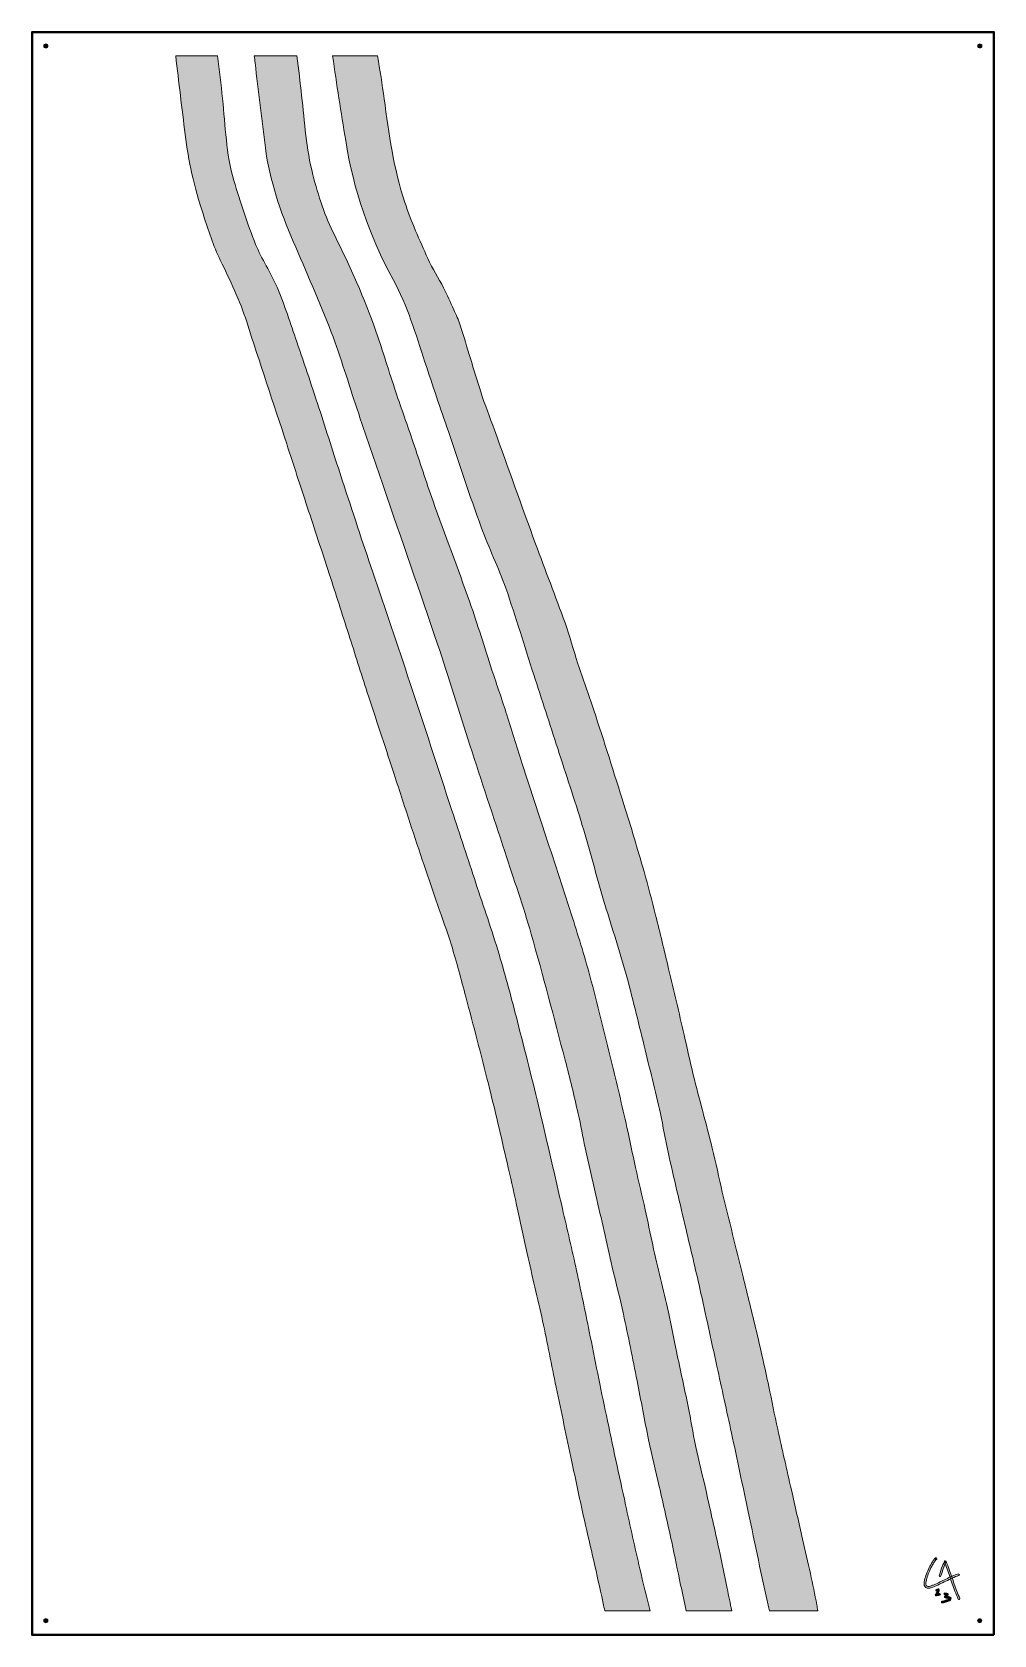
# Model space of a CAD drawing. Header units: millimetres. Extents: x 0 to 1200, y -2000 to 0.
import ezdxf

# ---------------------------------------------------------------- set-up
doc = ezdxf.new("R2010")
doc.units = ezdxf.units.MM
doc.header["$MEASUREMENT"] = 0
for name, color, linetype, lineweight in [('2023-002', 7, 'Continuous', 0), ('Bounding Box', 7, 'Continuous', 0), ('Screws', 7, 'Continuous', 0)]:
    doc.layers.add(name, color=color, linetype=linetype, lineweight=lineweight)

msp = doc.modelspace()

# ---------------------------------------------------------------- hatches: boundary and pattern name
at = {"layer": '2023-002', "true_color": 0x000000, "transparency": 33554687}
h = msp.add_hatch(color=18, dxfattribs=at)
h.dxf.hatch_style = 2
edge = h.paths.add_edge_path()
edge.add_spline(control_points=[(758.4, -1917.5), (752.3, -1891), (746.4, -1864.4), (740.6, -1837.8), (732.5, -1800.6), (724.4, -1763.4), (716.6, -1726.2), (709.2, -1691.4), (702.4, -1656.4), (695.3, -1621.5), (690.1, -1596.3), (685, -1571.1), (679.5, -1545.9), (673.8, -1520), (667.8, -1494.1), (661.8, -1468.2), (652.5, -1427.7), (643.3, -1387.1), (633.6, -1346.7), (624.7, -1309.3), (615.3, -1272), (605.7, -1234.7), (598.4, -1206.7), (591.1, -1178.6), (582.8, -1150.9), (573.8, -1121.1), (563.5, -1091.7), (553.8, -1062.1), (543.9, -1031.9), (533.8, -1001.7), (523.9, -971.4), (506.4, -918.3), (489.2, -865), (471.6, -811.9), (456.3, -765.9), (440.6, -720), (425.1, -674), (412.5, -636.2), (399.9, -598.5), (387.5, -560.6), (378.1, -532), (369.2, -503.2), (359.8, -474.5), (350.2, -445.1), (340.4, -415.8), (330.3, -386.5), (322.5, -363.7), (315.2, -340.7), (305.8, -318.5), (298.2, -300.2), (286.4, -283.5), (279.1, -265.1), (268.7, -239.1), (259.9, -212.3), (251.9, -185.4), (242.1, -152.2), (241.4, -117.4), (237.8, -83.1), (235.9, -65.4), (233.7, -47.7), (231.6, -30), (231.6, -30), (179.4, -30), (179.4, -30), (183.2, -62.7), (187, -95.3), (191.2, -127.9), (193.4, -144.4), (195.9, -160.9), (199.5, -177), (203.5, -194.3), (208.3, -211.5), (213.9, -228.4), (220.1, -247.5), (226.2, -266.9), (235, -284.9), (247.4, -310), (259.4, -334.9), (267.9, -361.7), (284.1, -412.6), (301.2, -463.2), (317.8, -513.9), (326.4, -540.2), (334.9, -566.5), (343.5, -592.7), (352.6, -620.5), (361.8, -648.3), (370.9, -676.2), (379.1, -701.4), (387.1, -726.6), (395.2, -751.8), (402.9, -775.9), (410.5, -800.1), (418.4, -824.1), (429, -856.9), (439.9, -889.6), (450.6, -922.3), (457.6, -943.7), (464.5, -965.1), (471.5, -986.5), (477.3, -1004.2), (483.3, -1022), (489.2, -1039.7), (494.7, -1056.1), (500.3, -1072.5), (505.9, -1088.9), (511.7, -1105.7), (518.1, -1122.4), (523.3, -1139.4), (529.8, -1160.7), (535.5, -1182.2), (541.2, -1203.8), (550.8, -1239.9), (560.3, -1276.1), (569.4, -1312.4), (577.6, -1345.1), (585.1, -1377.9), (592.8, -1410.8), (596.9, -1428.2), (600.7, -1445.8), (604.6, -1463.3), (609.1, -1483.6), (613.2, -1504), (617.8, -1524.3), (624.1, -1552.4), (631, -1580.3), (637.1, -1608.4), (643, -1635.8), (648.3, -1663.3), (654, -1690.8), (660.5, -1721.9), (667, -1752.9), (673.6, -1784), (678.3, -1806.3), (682.9, -1828.5), (687.8, -1850.7), (695.4, -1884.5), (703.4, -1918.1), (710.8, -1952), (712.1, -1957.9), (713.3, -1963.9), (714.6, -1969.9), (714.6, -1969.9), (771.1, -1969.9), (771.1, -1969.9), (766.9, -1952.4), (762.4, -1935), (758.4, -1917.5)], knot_values=[0, 0, 0, 0, 1, 1, 1, 2, 2, 2, 3, 3, 3, 4, 4, 4, 5, 5, 5, 6, 6, 6, 7, 7, 7, 8, 8, 8, 9, 9, 9, 10, 10, 10, 11, 11, 11, 12, 12, 12, 13, 13, 13, 14, 14, 14, 15, 15, 15, 16, 16, 16, 17, 17, 17, 18, 18, 18, 19, 19, 19, 20, 20, 20, 21, 21, 21, 22, 22, 22, 23, 23, 23, 24, 24, 24, 25, 25, 25, 26, 26, 26, 27, 27, 27, 28, 28, 28, 29, 29, 29, 30, 30, 30, 31, 31, 31, 32, 32, 32, 33, 33, 33, 34, 34, 34, 35, 35, 35, 36, 36, 36, 37, 37, 37, 38, 38, 38, 39, 39, 39, 40, 40, 40, 41, 41, 41, 42, 42, 42, 43, 43, 43, 44, 44, 44, 45, 45, 45, 46, 46, 46, 47, 47, 47, 48, 48, 48, 49, 49, 49, 49], degree=3, periodic=0)
h = msp.add_hatch(color=18, dxfattribs=at)
h.dxf.hatch_style = 2
edge = h.paths.add_edge_path()
edge.add_spline(control_points=[(867.3, -1942.1), (863.9, -1925.9), (860.7, -1909.7), (857.2, -1893.5), (852, -1869.8), (846.8, -1846.1), (841.4, -1822.4), (837, -1802.8), (832.1, -1783.4), (828, -1763.7), (824.5, -1747.6), (822, -1731.4), (818.7, -1715.3), (814, -1692.4), (808.9, -1669.6), (804.2, -1646.7), (800.8, -1630.3), (797.9, -1613.7), (794.2, -1597.3), (787.8, -1569.3), (780.8, -1541.4), (774.4, -1513.5), (771, -1498.9), (768.4, -1484.2), (765.1, -1469.6), (761.2, -1452.1), (756.9, -1434.6), (753, -1417.1), (749.3, -1400.4), (746.1, -1383.6), (742.3, -1367), (736.1, -1339.6), (729.8, -1312.3), (723.1, -1285), (714.3, -1249.2), (705.6, -1213.4), (696, -1177.8), (689, -1151.8), (681, -1126.1), (672.8, -1100.4), (661.9, -1065.9), (650.4, -1031.5), (639.1, -997.1), (630.3, -970), (621.3, -942.9), (612.5, -915.8), (605.7, -894.6), (599.3, -873.4), (592.5, -852.2), (586.5, -833.5), (580.1, -814.9), (573.9, -796.2), (564.7, -768), (556.1, -739.6), (546.2, -711.5), (531.4, -669.4), (515.5, -627.6), (500.4, -585.5), (491.8, -561.3), (484, -536.7), (475.7, -512.4), (468.6, -491.3), (461.1, -470.4), (454, -449.4), (445.6, -424.1), (437.9, -398.6), (429.1, -373.4), (414.8, -332.4), (397.2, -292.8), (377.7, -254.1), (365.6, -229.9), (357.2, -204.4), (350.5, -178.2), (342.2, -145.8), (340.1, -112.6), (336.5, -79.5), (334.8, -63), (332.6, -46.5), (330.4, -30), (330.4, -30), (277.4, -30), (277.4, -30), (277.7, -32.8), (278.1, -35.6), (278.4, -38.4), (282.5, -73.8), (286.7, -109.3), (291.3, -144.6), (296.6, -185.5), (310, -224), (326.1, -261.7), (342.1, -299.3), (358.8, -336.6), (373.4, -374.7), (385.5, -406.2), (394.9, -438.6), (405.6, -470.6), (416.4, -502.8), (427.3, -535), (438.4, -567.2), (460.9, -632.8), (483.9, -698.2), (506.1, -764), (520.1, -805.7), (532.9, -847.9), (546.5, -889.8), (560.8, -934.2), (575.4, -978.5), (589.9, -1022.8), (601, -1057), (613, -1091.1), (622.9, -1125.7), (637.8, -1177.9), (651.4, -1230.5), (665.2, -1282.9), (671.1, -1305.1), (676.4, -1327.5), (681.5, -1349.8), (684.8, -1364), (687.1, -1378.3), (690.2, -1392.5), (694.5, -1412.2), (699.2, -1431.7), (703.6, -1451.4), (710.4, -1481.3), (717.1, -1511.2), (723.9, -1541.1), (728.5, -1560.7), (733.7, -1580.2), (737.9, -1599.8), (743.9, -1627.5), (749.4, -1655.3), (754.9, -1683), (759.8, -1707.6), (764.2, -1732.3), (769.3, -1756.8), (773.3, -1776.3), (778.2, -1795.5), (782.6, -1814.9), (787.8, -1837.9), (793, -1860.9), (798.1, -1884), (802, -1901.9), (805.5, -1920), (809.3, -1938), (811.6, -1948.6), (813.9, -1959.3), (816.3, -1969.9), (816.3, -1969.9), (873.1, -1969.9), (873.1, -1969.9), (871.1, -1960.6), (869.2, -1951.4), (867.3, -1942.1)], knot_values=[0, 0, 0, 0, 1, 1, 1, 2, 2, 2, 3, 3, 3, 4, 4, 4, 5, 5, 5, 6, 6, 6, 7, 7, 7, 8, 8, 8, 9, 9, 9, 10, 10, 10, 11, 11, 11, 12, 12, 12, 13, 13, 13, 14, 14, 14, 15, 15, 15, 16, 16, 16, 17, 17, 17, 18, 18, 18, 19, 19, 19, 20, 20, 20, 21, 21, 21, 22, 22, 22, 23, 23, 23, 24, 24, 24, 25, 25, 25, 26, 26, 26, 27, 27, 27, 28, 28, 28, 29, 29, 29, 30, 30, 30, 31, 31, 31, 32, 32, 32, 33, 33, 33, 34, 34, 34, 35, 35, 35, 36, 36, 36, 37, 37, 37, 38, 38, 38, 39, 39, 39, 40, 40, 40, 41, 41, 41, 42, 42, 42, 43, 43, 43, 44, 44, 44, 45, 45, 45, 46, 46, 46, 47, 47, 47, 48, 48, 48, 49, 49, 49, 50, 50, 50, 51, 51, 51, 51], degree=3, periodic=0)
h = msp.add_hatch(color=18, dxfattribs=at)
h.dxf.hatch_style = 2
edge = h.paths.add_edge_path()
edge.add_spline(control_points=[(979.1, -1962.4), (976.7, -1949.5), (974, -1936.6), (971.2, -1923.7), (968.1, -1909.3), (964.8, -1895), (961.5, -1880.6), (956.8, -1860.1), (952.1, -1839.6), (947.4, -1819.1), (941.7, -1793.9), (936, -1768.7), (930.4, -1743.5), (926.5, -1725.7), (923.1, -1707.8), (919.3, -1690), (914.3, -1667), (909.2, -1644.1), (903.8, -1621.2), (898.5, -1598.4), (892.7, -1575.8), (887.2, -1553.2), (878.5, -1518.1), (869.8, -1483), (861.3, -1447.9), (856.9, -1429.5), (853.3, -1411), (848.7, -1392.8), (841.1, -1362.2), (832.7, -1331.9), (825, -1301.4), (820.9, -1284.8), (817.5, -1268.1), (813.7, -1251.5), (807.3, -1224), (800.9, -1196.4), (794.3, -1168.9), (789, -1146.6), (783.6, -1124.4), (778, -1102.2), (773.4, -1083.9), (768.8, -1065.6), (763.6, -1047.5), (755.5, -1019.6), (747.3, -991.8), (738.6, -964.1), (726.3, -924.7), (713.7, -885.4), (701, -846.1), (694.7, -826.7), (687.6, -807.6), (681.2, -788.3), (675.6, -771.4), (671.1, -754.1), (665.1, -737.4), (653.2, -704.3), (640.4, -671.6), (628.3, -638.7), (611, -591.4), (594.1, -543.9), (577, -496.6), (571.3, -480.7), (565.1, -465), (559.9, -449), (551.1, -421.4), (543, -393.6), (534.3, -365.9), (532.2, -359.3), (529.1, -353), (526.2, -346.6), (522.1, -337.4), (518.2, -328.2), (513.6, -319.3), (507.3, -307), (499.5, -295.4), (493.9, -282.8), (483.7, -259.7), (473.1, -236.6), (465.2, -212.7), (451.4, -170.7), (445.1, -127.1), (439.4, -83.3), (437, -65.5), (434.1, -47.7), (431.2, -30), (431.2, -30), (375.1, -30), (375.1, -30), (380.1, -65.2), (385.7, -100.3), (391.4, -135.4), (401.2, -196.6), (420.7, -254.7), (450.7, -309.1), (468.6, -341.6), (478.7, -377.1), (490.3, -412.1), (499.8, -441), (509.6, -469.9), (519.5, -498.7), (533, -538.5), (546.1, -578.4), (560.5, -617.8), (569.8, -643.6), (582.1, -668.4), (591.2, -694.2), (603.7, -729.8), (614.4, -766.1), (626, -802), (635.9, -832.8), (646, -863.5), (656, -894.3), (666.3, -926.2), (676.9, -958), (686.6, -990.1), (696, -1021), (704.1, -1052.3), (713.2, -1083.3), (722.1, -1113.4), (732.1, -1143.1), (740.5, -1173.3), (749, -1203.7), (756.2, -1234.4), (763.8, -1265), (770.7, -1293.2), (777.5, -1321.3), (784, -1349.6), (787.6, -1365.6), (790.1, -1381.8), (793.7, -1397.8), (800.9, -1430), (808.5, -1462.1), (816, -1494.2), (821.8, -1518.8), (827.8, -1543.3), (833.3, -1568), (840.5, -1600.2), (847.4, -1632.5), (854.5, -1664.7), (860.5, -1692.6), (866.8, -1720.5), (872.8, -1748.4), (879.8, -1781.1), (886.7, -1813.8), (893.6, -1846.5), (902.1, -1886.6), (910.3, -1926.8), (919.3, -1966.8), (919.6, -1967.9), (919.8, -1968.9), (920, -1969.9), (920, -1969.9), (980.4, -1969.9), (980.4, -1969.9), (980, -1967.4), (979.6, -1964.9), (979.1, -1962.4)], knot_values=[0, 0, 0, 0, 1, 1, 1, 2, 2, 2, 3, 3, 3, 4, 4, 4, 5, 5, 5, 6, 6, 6, 7, 7, 7, 8, 8, 8, 9, 9, 9, 10, 10, 10, 11, 11, 11, 12, 12, 12, 13, 13, 13, 14, 14, 14, 15, 15, 15, 16, 16, 16, 17, 17, 17, 18, 18, 18, 19, 19, 19, 20, 20, 20, 21, 21, 21, 22, 22, 22, 23, 23, 23, 24, 24, 24, 25, 25, 25, 26, 26, 26, 27, 27, 27, 28, 28, 28, 29, 29, 29, 30, 30, 30, 31, 31, 31, 32, 32, 32, 33, 33, 33, 34, 34, 34, 35, 35, 35, 36, 36, 36, 37, 37, 37, 38, 38, 38, 39, 39, 39, 40, 40, 40, 41, 41, 41, 42, 42, 42, 43, 43, 43, 44, 44, 44, 45, 45, 45, 46, 46, 46, 47, 47, 47, 48, 48, 48, 49, 49, 49, 50, 50, 50, 51, 51, 51, 52, 52, 52, 52], degree=3, periodic=0)
h = msp.add_hatch(color=18, dxfattribs=at)
h.dxf.hatch_style = 2
edge = h.paths.add_edge_path()
edge.add_spline(control_points=[(1128.5, -1906.1), (1128.5, -1906.1), (1128.5, -1906.1), (1128.5, -1906.1), (1128.8, -1905.9), (1129.1, -1905.5), (1129.1, -1905.1), (1129, -1904.2), (1128, -1903.6), (1127.2, -1904.1), (1126.6, -1904.4), (1126.1, -1905), (1125.7, -1905.5), (1124.8, -1906.6), (1124.1, -1907.7), (1123.4, -1908.9), (1122, -1911.3), (1120.6, -1913.7), (1119.4, -1916.2), (1116.9, -1921.2), (1114.8, -1926.5), (1113.6, -1932), (1113, -1934.7), (1112.4, -1937.8), (1114.3, -1940.2), (1115.1, -1941.3), (1116.4, -1942), (1117.8, -1942), (1119.2, -1942.1), (1120.6, -1941.6), (1121.9, -1941.2), (1127.5, -1939.4), (1132.7, -1936.6), (1138, -1934), (1140.7, -1932.7), (1143.4, -1931.4), (1146.2, -1930.1), (1148.8, -1928.9), (1151.4, -1927.6), (1154.2, -1926.7), (1154.8, -1926.5), (1155.5, -1926.3), (1156.2, -1926.2), (1156.8, -1926.1), (1157.1, -1925.4), (1157, -1924.8), (1156.8, -1924.2), (1156.2, -1923.9), (1155.6, -1924.1), (1152.9, -1924.6), (1150.4, -1925.7), (1147.9, -1926.9), (1145.3, -1928), (1142.8, -1929.2), (1140.2, -1930.5), (1135.3, -1932.8), (1130.5, -1935.4), (1125.5, -1937.5), (1124.2, -1938), (1123, -1938.5), (1121.7, -1939), (1120.5, -1939.4), (1119.2, -1939.9), (1118, -1939.8), (1117, -1939.8), (1116.3, -1939.3), (1115.8, -1938.5), (1115.2, -1937.6), (1115.1, -1936.4), (1115.2, -1935.2), (1115.4, -1933.9), (1115.7, -1932.7), (1116, -1931.5), (1116.3, -1930.2), (1116.6, -1928.9), (1117, -1927.7), (1117.8, -1925.3), (1118.7, -1922.9), (1119.7, -1920.6), (1120.9, -1917.9), (1122.3, -1915.3), (1123.7, -1912.8), (1124.4, -1911.5), (1125.2, -1910.2), (1125.9, -1909), (1126.3, -1908.4), (1126.7, -1907.8), (1127.1, -1907.2), (1127.3, -1907), (1127.5, -1906.8), (1127.7, -1906.6), (1127.8, -1906.4), (1127.9, -1906.3), (1128, -1906.2), (1128.1, -1906.2), (1128.1, -1906.1), (1128.2, -1906), (1128.3, -1905.9), (1128.3, -1905.9), (1128.3, -1906), (1128.1, -1906), (1127.9, -1906.1), (1127.7, -1906.1), (1127.6, -1906.1), (1127.5, -1906.1), (1127.6, -1906.1), (1127.5, -1906), (1127.3, -1905.9), (1127.1, -1905.8), (1127.2, -1905.8), (1127.2, -1905.8), (1127.2, -1905.9), (1127.1, -1905.6), (1127, -1905.3), (1126.9, -1905.1), (1126.9, -1905.1), (1126.9, -1905.1), (1126.9, -1905.1), (1127, -1904.8), (1127.2, -1904.5), (1127.4, -1904.2), (1127.4, -1904.2), (1127.4, -1904.2), (1127.4, -1904.2), (1126.2, -1904.9), (1127.3, -1906.8), (1128.5, -1906.1), (1128.5, -1906.1), (1128.5, -1906.1), (1128.5, -1906.1)], knot_values=[0, 0, 0, 0, 1, 1, 1, 2, 2, 2, 3, 3, 3, 4, 4, 4, 5, 5, 5, 6, 6, 6, 7, 7, 7, 8, 8, 8, 9, 9, 9, 10, 10, 10, 11, 11, 11, 12, 12, 12, 13, 13, 13, 14, 14, 14, 15, 15, 15, 16, 16, 16, 17, 17, 17, 18, 18, 18, 19, 19, 19, 20, 20, 20, 21, 21, 21, 22, 22, 22, 23, 23, 23, 24, 24, 24, 25, 25, 25, 26, 26, 26, 27, 27, 27, 28, 28, 28, 29, 29, 29, 30, 30, 30, 31, 31, 31, 32, 32, 32, 33, 33, 33, 34, 34, 34, 35, 35, 35, 36, 36, 36, 37, 37, 37, 38, 38, 38, 39, 39, 39, 40, 40, 40, 41, 41, 41, 42, 42, 42, 43, 43, 43, 43], degree=3, periodic=0)
h = msp.add_hatch(color=18, dxfattribs=at)
h.dxf.hatch_style = 2
edge = h.paths.add_edge_path()
edge.add_spline(control_points=[(1134.1, -1926.6), (1135.7, -1920.7), (1137.7, -1914.9), (1140.3, -1909.4), (1139.7, -1909.3), (1139, -1909.2), (1138.3, -1909.1), (1140.8, -1915.1), (1142.9, -1921.1), (1145, -1927.2), (1147.1, -1933.3), (1149.2, -1939.4), (1151.5, -1945.4), (1152.8, -1948.8), (1154.2, -1952.2), (1155.6, -1955.5), (1155.9, -1956.1), (1156.7, -1956.2), (1157.1, -1955.9), (1157.7, -1955.6), (1157.8, -1954.9), (1157.5, -1954.4), (1155, -1948.6), (1152.8, -1942.7), (1150.7, -1936.7), (1148.5, -1930.7), (1146.5, -1924.6), (1144.3, -1918.6), (1143.1, -1915.2), (1141.8, -1911.8), (1140.5, -1908.5), (1140.3, -1908.1), (1140, -1907.8), (1139.5, -1907.7), (1139.1, -1907.7), (1138.6, -1907.9), (1138.4, -1908.3), (1135.8, -1914), (1133.6, -1919.9), (1132, -1926.1), (1131.6, -1927.4), (1133.7, -1928), (1134.1, -1926.6), (1134.1, -1926.6), (1134.1, -1926.6), (1134.1, -1926.6)], knot_values=[0, 0, 0, 0, 1, 1, 1, 2, 2, 2, 3, 3, 3, 4, 4, 4, 5, 5, 5, 6, 6, 6, 7, 7, 7, 8, 8, 8, 9, 9, 9, 10, 10, 10, 11, 11, 11, 12, 12, 12, 13, 13, 13, 14, 14, 14, 15, 15, 15, 15], degree=3, periodic=0)
h = msp.add_hatch(color=18, dxfattribs=at)
h.dxf.hatch_style = 2
edge = h.paths.add_edge_path()
edge.add_spline(control_points=[(1129.3, -1945.6), (1129.6, -1945.4), (1129.9, -1945.2), (1130.2, -1945), (1130.4, -1944.9), (1130.5, -1944.8), (1130.7, -1944.8), (1130.8, -1944.7), (1130.8, -1944.7), (1131.1, -1944.6), (1130.6, -1944.4), (1130.2, -1944.1), (1129.7, -1943.9), (1129.7, -1944), (1129.7, -1944), (1129.7, -1943.9), (1129.7, -1944), (1129.7, -1944.1), (1129.7, -1944.1), (1129.7, -1944.3), (1129.7, -1944.3), (1129.7, -1944.2), (1129.7, -1944.3), (1129.7, -1944.3), (1129.7, -1944.4), (1129.6, -1944.7), (1129.5, -1944.9), (1129.4, -1945.2), (1129.3, -1945.5), (1129.2, -1945.8), (1129.1, -1946.1), (1129.1, -1946.2), (1129, -1946.3), (1129, -1946.4), (1129, -1946.3), (1128.9, -1946.6), (1128.9, -1946.7), (1128.4, -1947.7), (1127.8, -1948.8), (1127.1, -1949.7), (1126.8, -1950), (1126.9, -1950.6), (1127.2, -1950.9), (1127.4, -1951.3), (1127.9, -1951.4), (1128.3, -1951.3), (1129.7, -1951), (1131, -1950.8), (1132.3, -1950.6), (1132.8, -1950.6), (1133.4, -1950.2), (1133.4, -1949.5), (1133.3, -1949), (1132.9, -1948.4), (1132.3, -1948.4), (1130.7, -1948.6), (1129.2, -1948.8), (1127.7, -1949.2), (1128.2, -1949.7), (1128.6, -1950.3), (1129, -1950.8), (1129.8, -1949.8), (1130.4, -1948.7), (1130.9, -1947.5), (1131.5, -1946.2), (1132.2, -1944.7), (1131.8, -1943.3), (1131.7, -1942.7), (1131, -1942.3), (1130.5, -1942.5), (1129.7, -1942.8), (1128.9, -1943.2), (1128.2, -1943.7), (1127.7, -1944), (1127.5, -1944.6), (1127.8, -1945.2), (1128.1, -1945.6), (1128.8, -1945.9), (1129.3, -1945.6), (1129.3, -1945.6), (1129.3, -1945.6), (1129.3, -1945.6)], knot_values=[0, 0, 0, 0, 1, 1, 1, 2, 2, 2, 3, 3, 3, 4, 4, 4, 5, 5, 5, 6, 6, 6, 7, 7, 7, 8, 8, 8, 9, 9, 9, 10, 10, 10, 11, 11, 11, 12, 12, 12, 13, 13, 13, 14, 14, 14, 15, 15, 15, 16, 16, 16, 17, 17, 17, 18, 18, 18, 19, 19, 19, 20, 20, 20, 21, 21, 21, 22, 22, 22, 23, 23, 23, 24, 24, 24, 25, 25, 25, 26, 26, 26, 27, 27, 27, 27], degree=3, periodic=0)
h = msp.add_hatch(color=18, dxfattribs=at)
h.dxf.hatch_style = 2
edge = h.paths.add_edge_path()
edge.add_spline(control_points=[(1138.8, -1950.1), (1139.4, -1950.1), (1140, -1950.2), (1140.6, -1950.3), (1140.8, -1950.3), (1141, -1950.4), (1141.3, -1950.4), (1141.3, -1950.4), (1141.4, -1950.4), (1141.4, -1950.4), (1141, -1950.1), (1140.8, -1949.9), (1141, -1949.7), (1141.1, -1949.6), (1140.9, -1949.8), (1140.9, -1949.9), (1140.7, -1950.1), (1140.2, -1950.6), (1139.9, -1950.9), (1139.5, -1951.3), (1139.1, -1951.7), (1138.6, -1952.2), (1137.9, -1952.9), (1138.5, -1954), (1139.4, -1954), (1140.8, -1954.1), (1142.2, -1954.4), (1143.5, -1954.8), (1143.7, -1954.8), (1143.9, -1954.9), (1144.1, -1955), (1144.2, -1955), (1144.4, -1955.1), (1144.3, -1955), (1144.3, -1955), (1144.6, -1955.1), (1144.5, -1955.1), (1144.7, -1955.2), (1144.5, -1955.2), (1144.5, -1955), (1144.5, -1954.7), (1144.5, -1955), (1144.3, -1955.1), (1144.4, -1955), (1144.1, -1955.3), (1144.2, -1955.3), (1144, -1955.4), (1143.8, -1955.5), (1143.6, -1955.6), (1143.1, -1955.9), (1142.5, -1956), (1142, -1956.2), (1141.3, -1956.4), (1140.5, -1956.6), (1139.8, -1956.9), (1138.3, -1957.3), (1136.9, -1957.8), (1135.4, -1958.2), (1134, -1958.6), (1134.6, -1960.8), (1136, -1960.3), (1137.8, -1959.8), (1139.5, -1959.2), (1141.3, -1958.7), (1142.8, -1958.2), (1144.6, -1957.9), (1145.8, -1956.8), (1146.4, -1956.2), (1146.9, -1955.3), (1146.6, -1954.4), (1146.3, -1953.5), (1145.5, -1953.1), (1144.7, -1952.8), (1143, -1952.2), (1141.2, -1951.9), (1139.4, -1951.8), (1139.7, -1952.5), (1139.9, -1953.1), (1140.2, -1953.7), (1140.8, -1953.1), (1141.4, -1952.5), (1142, -1951.9), (1142.6, -1951.3), (1143.2, -1950.7), (1143.2, -1949.9), (1143.2, -1949.4), (1143, -1949), (1142.7, -1948.7), (1142.4, -1948.3), (1141.9, -1948.3), (1141.4, -1948.2), (1140.6, -1948.1), (1139.7, -1948), (1138.8, -1947.8), (1138.2, -1947.8), (1137.7, -1948.4), (1137.7, -1948.9), (1137.7, -1949.6), (1138.2, -1950), (1138.8, -1950.1), (1138.8, -1950.1), (1138.8, -1950.1), (1138.8, -1950.1)], knot_values=[0, 0, 0, 0, 1, 1, 1, 2, 2, 2, 3, 3, 3, 4, 4, 4, 5, 5, 5, 6, 6, 6, 7, 7, 7, 8, 8, 8, 9, 9, 9, 10, 10, 10, 11, 11, 11, 12, 12, 12, 13, 13, 13, 14, 14, 14, 15, 15, 15, 16, 16, 16, 17, 17, 17, 18, 18, 18, 19, 19, 19, 20, 20, 20, 21, 21, 21, 22, 22, 22, 23, 23, 23, 24, 24, 24, 25, 25, 25, 26, 26, 26, 27, 27, 27, 28, 28, 28, 29, 29, 29, 30, 30, 30, 31, 31, 31, 32, 32, 32, 33, 33, 33, 34, 34, 34, 34], degree=3, periodic=0)
at = {"layer": 'Screws', "true_color": 0x000000, "transparency": 33554687}
h = msp.add_hatch(color=18, dxfattribs=at)
h.dxf.hatch_style = 2
edge = h.paths.add_edge_path()
edge.add_ellipse((17.4, -17.5), major_axis=(2.56, 0), ratio=0.965517, start_angle=0, end_angle=360)
h = msp.add_hatch(color=18, dxfattribs=at)
h.dxf.hatch_style = 2
edge = h.paths.add_edge_path()
edge.add_ellipse((1182.6, -17.5), major_axis=(2.56, 0), ratio=0.965517, start_angle=0, end_angle=360)
h = msp.add_hatch(color=18, dxfattribs=at)
h.dxf.hatch_style = 2
edge = h.paths.add_edge_path()
edge.add_ellipse((17.3, -1982.4), major_axis=(2.56, 0), ratio=0.965517, start_angle=0, end_angle=360)
h = msp.add_hatch(color=18, dxfattribs=at)
h.dxf.hatch_style = 2
edge = h.paths.add_edge_path()
edge.add_ellipse((1182.4, -1982.4), major_axis=(2.56, 0), ratio=0.965517, start_angle=0, end_angle=360)

# ---------------------------------------------------------------- linework, layer by layer
at = {"layer": '2023-002'}
for points, knots in [([(758.4, -1917.5), (752.3, -1891), (746.4, -1864.4), (740.6, -1837.8), (732.5, -1800.6), (724.4, -1763.4), (716.6, -1726.2), (709.2, -1691.4), (702.4, -1656.4), (695.3, -1621.5), (690.1, -1596.3), (685, -1571.1), (679.5, -1545.9), (673.8, -1520), (667.8, -1494.1), (661.8, -1468.2), (652.5, -1427.7), (643.3, -1387.1), (633.6, -1346.7), (624.7, -1309.3), (615.3, -1272), (605.7, -1234.7), (598.4, -1206.7), (591.1, -1178.6), (582.8, -1150.9), (573.8, -1121.1), (563.5, -1091.7), (553.8, -1062.1), (543.9, -1031.9), (533.8, -1001.7), (523.9, -971.4), (506.4, -918.3), (489.2, -865), (471.6, -811.9), (456.3, -765.9), (440.6, -720), (425.1, -674), (412.5, -636.2), (399.9, -598.5), (387.5, -560.6), (378.1, -532), (369.2, -503.2), (359.8, -474.5), (350.2, -445.1), (340.4, -415.8), (330.3, -386.5), (322.5, -363.7), (315.2, -340.7), (305.8, -318.5), (298.2, -300.2), (286.4, -283.5), (279.1, -265.1), (268.7, -239.1), (259.9, -212.3), (251.9, -185.4), (242.1, -152.2), (241.4, -117.4), (237.8, -83.1), (235.9, -65.4), (233.7, -47.7), (231.6, -30), (231.6, -30), (179.4, -30), (179.4, -30), (183.2, -62.7), (187, -95.3), (191.2, -127.9), (193.4, -144.4), (195.9, -160.9), (199.5, -177), (203.5, -194.3), (208.3, -211.5), (213.9, -228.4), (220.1, -247.5), (226.2, -266.9), (235, -284.9), (247.4, -310), (259.4, -334.9), (267.9, -361.7), (284.1, -412.6), (301.2, -463.2), (317.8, -513.9), (326.4, -540.2), (334.9, -566.5), (343.5, -592.7), (352.6, -620.5), (361.8, -648.3), (370.9, -676.2), (379.1, -701.4), (387.1, -726.6), (395.2, -751.8), (402.9, -775.9), (410.5, -800.1), (418.4, -824.1), (429, -856.9), (439.9, -889.6), (450.6, -922.3), (457.6, -943.7), (464.5, -965.1), (471.5, -986.5), (477.3, -1004.2), (483.3, -1022), (489.2, -1039.7), (494.7, -1056.1), (500.3, -1072.5), (505.9, -1088.9), (511.7, -1105.7), (518.1, -1122.4), (523.3, -1139.4), (529.8, -1160.7), (535.5, -1182.2), (541.2, -1203.8), (550.8, -1239.9), (560.3, -1276.1), (569.4, -1312.4), (577.6, -1345.1), (585.1, -1377.9), (592.8, -1410.8), (596.9, -1428.2), (600.7, -1445.8), (604.6, -1463.3), (609.1, -1483.6), (613.2, -1504), (617.8, -1524.3), (624.1, -1552.4), (631, -1580.3), (637.1, -1608.4), (643, -1635.8), (648.3, -1663.3), (654, -1690.8), (660.5, -1721.9), (667, -1752.9), (673.6, -1784), (678.3, -1806.3), (682.9, -1828.5), (687.8, -1850.7), (695.4, -1884.5), (703.4, -1918.1), (710.8, -1952), (712.1, -1957.9), (713.3, -1963.9), (714.6, -1969.9), (714.6, -1969.9), (771.1, -1969.9), (771.1, -1969.9), (766.9, -1952.4), (762.4, -1935), (758.4, -1917.5)], [0, 0, 0, 0, 1, 1, 1, 2, 2, 2, 3, 3, 3, 4, 4, 4, 5, 5, 5, 6, 6, 6, 7, 7, 7, 8, 8, 8, 9, 9, 9, 10, 10, 10, 11, 11, 11, 12, 12, 12, 13, 13, 13, 14, 14, 14, 15, 15, 15, 16, 16, 16, 17, 17, 17, 18, 18, 18, 19, 19, 19, 20, 20, 20, 21, 21, 21, 22, 22, 22, 23, 23, 23, 24, 24, 24, 25, 25, 25, 26, 26, 26, 27, 27, 27, 28, 28, 28, 29, 29, 29, 30, 30, 30, 31, 31, 31, 32, 32, 32, 33, 33, 33, 34, 34, 34, 35, 35, 35, 36, 36, 36, 37, 37, 37, 38, 38, 38, 39, 39, 39, 40, 40, 40, 41, 41, 41, 42, 42, 42, 43, 43, 43, 44, 44, 44, 45, 45, 45, 46, 46, 46, 47, 47, 47, 48, 48, 48, 49, 49, 49, 49]), ([(867.3, -1942.1), (863.9, -1925.9), (860.7, -1909.7), (857.2, -1893.5), (852, -1869.8), (846.8, -1846.1), (841.4, -1822.4), (837, -1802.8), (832.1, -1783.4), (828, -1763.7), (824.5, -1747.6), (822, -1731.4), (818.7, -1715.3), (814, -1692.4), (808.9, -1669.6), (804.2, -1646.7), (800.8, -1630.3), (797.9, -1613.7), (794.2, -1597.3), (787.8, -1569.3), (780.8, -1541.4), (774.4, -1513.5), (771, -1498.9), (768.4, -1484.2), (765.1, -1469.6), (761.2, -1452.1), (756.9, -1434.6), (753, -1417.1), (749.3, -1400.4), (746.1, -1383.6), (742.3, -1367), (736.1, -1339.6), (729.8, -1312.3), (723.1, -1285), (714.3, -1249.2), (705.6, -1213.4), (696, -1177.8), (689, -1151.8), (681, -1126.1), (672.8, -1100.4), (661.9, -1065.9), (650.4, -1031.5), (639.1, -997.1), (630.3, -970), (621.3, -942.9), (612.5, -915.8), (605.7, -894.6), (599.3, -873.4), (592.5, -852.2), (586.5, -833.5), (580.1, -814.9), (573.9, -796.2), (564.7, -768), (556.1, -739.6), (546.2, -711.5), (531.4, -669.4), (515.5, -627.6), (500.4, -585.5), (491.8, -561.3), (484, -536.7), (475.7, -512.4), (468.6, -491.3), (461.1, -470.4), (454, -449.4), (445.6, -424.1), (437.9, -398.6), (429.1, -373.4), (414.8, -332.4), (397.2, -292.8), (377.7, -254.1), (365.6, -229.9), (357.2, -204.4), (350.5, -178.2), (342.2, -145.8), (340.1, -112.6), (336.5, -79.5), (334.8, -63), (332.6, -46.5), (330.4, -30), (330.4, -30), (277.4, -30), (277.4, -30), (277.7, -32.8), (278.1, -35.6), (278.4, -38.4), (282.5, -73.8), (286.7, -109.3), (291.3, -144.6), (296.6, -185.5), (310, -224), (326.1, -261.7), (342.1, -299.3), (358.8, -336.6), (373.4, -374.7), (385.5, -406.2), (394.9, -438.6), (405.6, -470.6), (416.4, -502.8), (427.3, -535), (438.4, -567.2), (460.9, -632.8), (483.9, -698.2), (506.1, -764), (520.1, -805.7), (532.9, -847.9), (546.5, -889.8), (560.8, -934.2), (575.4, -978.5), (589.9, -1022.8), (601, -1057), (613, -1091.1), (622.9, -1125.7), (637.8, -1177.9), (651.4, -1230.5), (665.2, -1282.9), (671.1, -1305.1), (676.4, -1327.5), (681.5, -1349.8), (684.8, -1364), (687.1, -1378.3), (690.2, -1392.5), (694.5, -1412.2), (699.2, -1431.7), (703.6, -1451.4), (710.4, -1481.3), (717.1, -1511.2), (723.9, -1541.1), (728.5, -1560.7), (733.7, -1580.2), (737.9, -1599.8), (743.9, -1627.5), (749.4, -1655.3), (754.9, -1683), (759.8, -1707.6), (764.2, -1732.3), (769.3, -1756.8), (773.3, -1776.3), (778.2, -1795.5), (782.6, -1814.9), (787.8, -1837.9), (793, -1860.9), (798.1, -1884), (802, -1901.9), (805.5, -1920), (809.3, -1938), (811.6, -1948.6), (813.9, -1959.3), (816.3, -1969.9), (816.3, -1969.9), (873.1, -1969.9), (873.1, -1969.9), (871.1, -1960.6), (869.2, -1951.4), (867.3, -1942.1)], [0, 0, 0, 0, 1, 1, 1, 2, 2, 2, 3, 3, 3, 4, 4, 4, 5, 5, 5, 6, 6, 6, 7, 7, 7, 8, 8, 8, 9, 9, 9, 10, 10, 10, 11, 11, 11, 12, 12, 12, 13, 13, 13, 14, 14, 14, 15, 15, 15, 16, 16, 16, 17, 17, 17, 18, 18, 18, 19, 19, 19, 20, 20, 20, 21, 21, 21, 22, 22, 22, 23, 23, 23, 24, 24, 24, 25, 25, 25, 26, 26, 26, 27, 27, 27, 28, 28, 28, 29, 29, 29, 30, 30, 30, 31, 31, 31, 32, 32, 32, 33, 33, 33, 34, 34, 34, 35, 35, 35, 36, 36, 36, 37, 37, 37, 38, 38, 38, 39, 39, 39, 40, 40, 40, 41, 41, 41, 42, 42, 42, 43, 43, 43, 44, 44, 44, 45, 45, 45, 46, 46, 46, 47, 47, 47, 48, 48, 48, 49, 49, 49, 50, 50, 50, 51, 51, 51, 51]), ([(979.1, -1962.4), (976.7, -1949.5), (974, -1936.6), (971.2, -1923.7), (968.1, -1909.3), (964.8, -1895), (961.5, -1880.6), (956.8, -1860.1), (952.1, -1839.6), (947.4, -1819.1), (941.7, -1793.9), (936, -1768.7), (930.4, -1743.5), (926.5, -1725.7), (923.1, -1707.8), (919.3, -1690), (914.3, -1667), (909.2, -1644.1), (903.8, -1621.2), (898.5, -1598.4), (892.7, -1575.8), (887.2, -1553.2), (878.5, -1518.1), (869.8, -1483), (861.3, -1447.9), (856.9, -1429.5), (853.3, -1411), (848.7, -1392.8), (841.1, -1362.2), (832.7, -1331.9), (825, -1301.4), (820.9, -1284.8), (817.5, -1268.1), (813.7, -1251.5), (807.3, -1224), (800.9, -1196.4), (794.3, -1168.9), (789, -1146.6), (783.6, -1124.4), (778, -1102.2), (773.4, -1083.9), (768.8, -1065.6), (763.6, -1047.5), (755.5, -1019.6), (747.3, -991.8), (738.6, -964.1), (726.3, -924.7), (713.7, -885.4), (701, -846.1), (694.7, -826.7), (687.6, -807.6), (681.2, -788.3), (675.6, -771.4), (671.1, -754.1), (665.1, -737.4), (653.2, -704.3), (640.4, -671.6), (628.3, -638.7), (611, -591.4), (594.1, -543.9), (577, -496.6), (571.3, -480.7), (565.1, -465), (559.9, -449), (551.1, -421.4), (543, -393.6), (534.3, -365.9), (532.2, -359.3), (529.1, -353), (526.2, -346.6), (522.1, -337.4), (518.2, -328.2), (513.6, -319.3), (507.3, -307), (499.5, -295.4), (493.9, -282.8), (483.7, -259.7), (473.1, -236.6), (465.2, -212.7), (451.4, -170.7), (445.1, -127.1), (439.4, -83.3), (437, -65.5), (434.1, -47.7), (431.2, -30), (431.2, -30), (375.1, -30), (375.1, -30), (380.1, -65.2), (385.7, -100.3), (391.4, -135.4), (401.2, -196.6), (420.7, -254.7), (450.7, -309.1), (468.6, -341.6), (478.7, -377.1), (490.3, -412.1), (499.8, -441), (509.6, -469.9), (519.5, -498.7), (533, -538.5), (546.1, -578.4), (560.5, -617.8), (569.8, -643.6), (582.1, -668.4), (591.2, -694.2), (603.7, -729.8), (614.4, -766.1), (626, -802), (635.9, -832.8), (646, -863.5), (656, -894.3), (666.3, -926.2), (676.9, -958), (686.6, -990.1), (696, -1021), (704.1, -1052.3), (713.2, -1083.3), (722.1, -1113.4), (732.1, -1143.1), (740.5, -1173.3), (749, -1203.7), (756.2, -1234.4), (763.8, -1265), (770.7, -1293.2), (777.5, -1321.3), (784, -1349.6), (787.6, -1365.6), (790.1, -1381.8), (793.7, -1397.8), (800.9, -1430), (808.5, -1462.1), (816, -1494.2), (821.8, -1518.8), (827.8, -1543.3), (833.3, -1568), (840.5, -1600.2), (847.4, -1632.5), (854.5, -1664.7), (860.5, -1692.6), (866.8, -1720.5), (872.8, -1748.4), (879.8, -1781.1), (886.7, -1813.8), (893.6, -1846.5), (902.1, -1886.6), (910.3, -1926.8), (919.3, -1966.8), (919.6, -1967.9), (919.8, -1968.9), (920, -1969.9), (920, -1969.9), (980.4, -1969.9), (980.4, -1969.9), (980, -1967.4), (979.6, -1964.9), (979.1, -1962.4)], [0, 0, 0, 0, 1, 1, 1, 2, 2, 2, 3, 3, 3, 4, 4, 4, 5, 5, 5, 6, 6, 6, 7, 7, 7, 8, 8, 8, 9, 9, 9, 10, 10, 10, 11, 11, 11, 12, 12, 12, 13, 13, 13, 14, 14, 14, 15, 15, 15, 16, 16, 16, 17, 17, 17, 18, 18, 18, 19, 19, 19, 20, 20, 20, 21, 21, 21, 22, 22, 22, 23, 23, 23, 24, 24, 24, 25, 25, 25, 26, 26, 26, 27, 27, 27, 28, 28, 28, 29, 29, 29, 30, 30, 30, 31, 31, 31, 32, 32, 32, 33, 33, 33, 34, 34, 34, 35, 35, 35, 36, 36, 36, 37, 37, 37, 38, 38, 38, 39, 39, 39, 40, 40, 40, 41, 41, 41, 42, 42, 42, 43, 43, 43, 44, 44, 44, 45, 45, 45, 46, 46, 46, 47, 47, 47, 48, 48, 48, 49, 49, 49, 50, 50, 50, 51, 51, 51, 52, 52, 52, 52]), ([(1128.5, -1906.1), (1128.5, -1906.1), (1128.5, -1906.1), (1128.5, -1906.1), (1128.8, -1905.9), (1129.1, -1905.5), (1129.1, -1905.1), (1129, -1904.2), (1128, -1903.6), (1127.2, -1904.1), (1126.6, -1904.4), (1126.1, -1905), (1125.7, -1905.5), (1124.8, -1906.6), (1124.1, -1907.7), (1123.4, -1908.9), (1122, -1911.3), (1120.6, -1913.7), (1119.4, -1916.2), (1116.9, -1921.2), (1114.8, -1926.5), (1113.6, -1932), (1113, -1934.7), (1112.4, -1937.8), (1114.3, -1940.2), (1115.1, -1941.3), (1116.4, -1942), (1117.8, -1942), (1119.2, -1942.1), (1120.6, -1941.6), (1121.9, -1941.2), (1127.5, -1939.4), (1132.7, -1936.6), (1138, -1934), (1140.7, -1932.7), (1143.4, -1931.4), (1146.2, -1930.1), (1148.8, -1928.9), (1151.4, -1927.6), (1154.2, -1926.7), (1154.8, -1926.5), (1155.5, -1926.3), (1156.2, -1926.2), (1156.8, -1926.1), (1157.1, -1925.4), (1157, -1924.8), (1156.8, -1924.2), (1156.2, -1923.9), (1155.6, -1924.1), (1152.9, -1924.6), (1150.4, -1925.7), (1147.9, -1926.9), (1145.3, -1928), (1142.8, -1929.2), (1140.2, -1930.5), (1135.3, -1932.8), (1130.5, -1935.4), (1125.5, -1937.5), (1124.2, -1938), (1123, -1938.5), (1121.7, -1939), (1120.5, -1939.4), (1119.2, -1939.9), (1118, -1939.8), (1117, -1939.8), (1116.3, -1939.3), (1115.8, -1938.5), (1115.2, -1937.6), (1115.1, -1936.4), (1115.2, -1935.2), (1115.4, -1933.9), (1115.7, -1932.7), (1116, -1931.5), (1116.3, -1930.2), (1116.6, -1928.9), (1117, -1927.7), (1117.8, -1925.3), (1118.7, -1922.9), (1119.7, -1920.6), (1120.9, -1917.9), (1122.3, -1915.3), (1123.7, -1912.8), (1124.4, -1911.5), (1125.2, -1910.2), (1125.9, -1909), (1126.3, -1908.4), (1126.7, -1907.8), (1127.1, -1907.2), (1127.3, -1907), (1127.5, -1906.8), (1127.7, -1906.6), (1127.8, -1906.4), (1127.9, -1906.3), (1128, -1906.2), (1128.1, -1906.2), (1128.1, -1906.1), (1128.2, -1906), (1128.3, -1905.9), (1128.3, -1905.9), (1128.3, -1906), (1128.1, -1906), (1127.9, -1906.1), (1127.7, -1906.1), (1127.6, -1906.1), (1127.5, -1906.1), (1127.6, -1906.1), (1127.5, -1906), (1127.3, -1905.9), (1127.1, -1905.8), (1127.2, -1905.8), (1127.2, -1905.8), (1127.2, -1905.9), (1127.1, -1905.6), (1127, -1905.3), (1126.9, -1905.1), (1126.9, -1905.1), (1126.9, -1905.1), (1126.9, -1905.1), (1127, -1904.8), (1127.2, -1904.5), (1127.4, -1904.2), (1127.4, -1904.2), (1127.4, -1904.2), (1127.4, -1904.2), (1126.2, -1904.9), (1127.3, -1906.8), (1128.5, -1906.1), (1128.5, -1906.1), (1128.5, -1906.1), (1128.5, -1906.1)], [0, 0, 0, 0, 1, 1, 1, 2, 2, 2, 3, 3, 3, 4, 4, 4, 5, 5, 5, 6, 6, 6, 7, 7, 7, 8, 8, 8, 9, 9, 9, 10, 10, 10, 11, 11, 11, 12, 12, 12, 13, 13, 13, 14, 14, 14, 15, 15, 15, 16, 16, 16, 17, 17, 17, 18, 18, 18, 19, 19, 19, 20, 20, 20, 21, 21, 21, 22, 22, 22, 23, 23, 23, 24, 24, 24, 25, 25, 25, 26, 26, 26, 27, 27, 27, 28, 28, 28, 29, 29, 29, 30, 30, 30, 31, 31, 31, 32, 32, 32, 33, 33, 33, 34, 34, 34, 35, 35, 35, 36, 36, 36, 37, 37, 37, 38, 38, 38, 39, 39, 39, 40, 40, 40, 41, 41, 41, 42, 42, 42, 43, 43, 43, 43]), ([(1134.1, -1926.6), (1135.7, -1920.7), (1137.7, -1914.9), (1140.3, -1909.4), (1139.7, -1909.3), (1139, -1909.2), (1138.3, -1909.1), (1140.8, -1915.1), (1142.9, -1921.1), (1145, -1927.2), (1147.1, -1933.3), (1149.2, -1939.4), (1151.5, -1945.4), (1152.8, -1948.8), (1154.2, -1952.2), (1155.6, -1955.5), (1155.9, -1956.1), (1156.7, -1956.2), (1157.1, -1955.9), (1157.7, -1955.6), (1157.8, -1954.9), (1157.5, -1954.4), (1155, -1948.6), (1152.8, -1942.7), (1150.7, -1936.7), (1148.5, -1930.7), (1146.5, -1924.6), (1144.3, -1918.6), (1143.1, -1915.2), (1141.8, -1911.8), (1140.5, -1908.5), (1140.3, -1908.1), (1140, -1907.8), (1139.5, -1907.7), (1139.1, -1907.7), (1138.6, -1907.9), (1138.4, -1908.3), (1135.8, -1914), (1133.6, -1919.9), (1132, -1926.1), (1131.6, -1927.4), (1133.7, -1928), (1134.1, -1926.6), (1134.1, -1926.6), (1134.1, -1926.6), (1134.1, -1926.6)], [0, 0, 0, 0, 1, 1, 1, 2, 2, 2, 3, 3, 3, 4, 4, 4, 5, 5, 5, 6, 6, 6, 7, 7, 7, 8, 8, 8, 9, 9, 9, 10, 10, 10, 11, 11, 11, 12, 12, 12, 13, 13, 13, 14, 14, 14, 15, 15, 15, 15]), ([(1129.3, -1945.6), (1129.6, -1945.4), (1129.9, -1945.2), (1130.2, -1945), (1130.4, -1944.9), (1130.5, -1944.8), (1130.7, -1944.8), (1130.8, -1944.7), (1130.8, -1944.7), (1131.1, -1944.6), (1130.6, -1944.4), (1130.2, -1944.1), (1129.7, -1943.9), (1129.7, -1944), (1129.7, -1944), (1129.7, -1943.9), (1129.7, -1944), (1129.7, -1944.1), (1129.7, -1944.1), (1129.7, -1944.3), (1129.7, -1944.3), (1129.7, -1944.2), (1129.7, -1944.3), (1129.7, -1944.3), (1129.7, -1944.4), (1129.6, -1944.7), (1129.5, -1944.9), (1129.4, -1945.2), (1129.3, -1945.5), (1129.2, -1945.8), (1129.1, -1946.1), (1129.1, -1946.2), (1129, -1946.3), (1129, -1946.4), (1129, -1946.3), (1128.9, -1946.6), (1128.9, -1946.7), (1128.4, -1947.7), (1127.8, -1948.8), (1127.1, -1949.7), (1126.8, -1950), (1126.9, -1950.6), (1127.2, -1950.9), (1127.4, -1951.3), (1127.9, -1951.4), (1128.3, -1951.3), (1129.7, -1951), (1131, -1950.8), (1132.3, -1950.6), (1132.8, -1950.6), (1133.4, -1950.2), (1133.4, -1949.5), (1133.3, -1949), (1132.9, -1948.4), (1132.3, -1948.4), (1130.7, -1948.6), (1129.2, -1948.8), (1127.7, -1949.2), (1128.2, -1949.7), (1128.6, -1950.3), (1129, -1950.8), (1129.8, -1949.8), (1130.4, -1948.7), (1130.9, -1947.5), (1131.5, -1946.2), (1132.2, -1944.7), (1131.8, -1943.3), (1131.7, -1942.7), (1131, -1942.3), (1130.5, -1942.5), (1129.7, -1942.8), (1128.9, -1943.2), (1128.2, -1943.7), (1127.7, -1944), (1127.5, -1944.6), (1127.8, -1945.2), (1128.1, -1945.6), (1128.8, -1945.9), (1129.3, -1945.6), (1129.3, -1945.6), (1129.3, -1945.6), (1129.3, -1945.6)], [0, 0, 0, 0, 1, 1, 1, 2, 2, 2, 3, 3, 3, 4, 4, 4, 5, 5, 5, 6, 6, 6, 7, 7, 7, 8, 8, 8, 9, 9, 9, 10, 10, 10, 11, 11, 11, 12, 12, 12, 13, 13, 13, 14, 14, 14, 15, 15, 15, 16, 16, 16, 17, 17, 17, 18, 18, 18, 19, 19, 19, 20, 20, 20, 21, 21, 21, 22, 22, 22, 23, 23, 23, 24, 24, 24, 25, 25, 25, 26, 26, 26, 27, 27, 27, 27]), ([(1138.8, -1950.1), (1139.4, -1950.1), (1140, -1950.2), (1140.6, -1950.3), (1140.8, -1950.3), (1141, -1950.4), (1141.3, -1950.4), (1141.3, -1950.4), (1141.4, -1950.4), (1141.4, -1950.4), (1141, -1950.1), (1140.8, -1949.9), (1141, -1949.7), (1141.1, -1949.6), (1140.9, -1949.8), (1140.9, -1949.9), (1140.7, -1950.1), (1140.2, -1950.6), (1139.9, -1950.9), (1139.5, -1951.3), (1139.1, -1951.7), (1138.6, -1952.2), (1137.9, -1952.9), (1138.5, -1954), (1139.4, -1954), (1140.8, -1954.1), (1142.2, -1954.4), (1143.5, -1954.8), (1143.7, -1954.8), (1143.9, -1954.9), (1144.1, -1955), (1144.2, -1955), (1144.4, -1955.1), (1144.3, -1955), (1144.3, -1955), (1144.6, -1955.1), (1144.5, -1955.1), (1144.7, -1955.2), (1144.5, -1955.2), (1144.5, -1955), (1144.5, -1954.7), (1144.5, -1955), (1144.3, -1955.1), (1144.4, -1955), (1144.1, -1955.3), (1144.2, -1955.3), (1144, -1955.4), (1143.8, -1955.5), (1143.6, -1955.6), (1143.1, -1955.9), (1142.5, -1956), (1142, -1956.2), (1141.3, -1956.4), (1140.5, -1956.6), (1139.8, -1956.9), (1138.3, -1957.3), (1136.9, -1957.8), (1135.4, -1958.2), (1134, -1958.6), (1134.6, -1960.8), (1136, -1960.3), (1137.8, -1959.8), (1139.5, -1959.2), (1141.3, -1958.7), (1142.8, -1958.2), (1144.6, -1957.9), (1145.8, -1956.8), (1146.4, -1956.2), (1146.9, -1955.3), (1146.6, -1954.4), (1146.3, -1953.5), (1145.5, -1953.1), (1144.7, -1952.8), (1143, -1952.2), (1141.2, -1951.9), (1139.4, -1951.8), (1139.7, -1952.5), (1139.9, -1953.1), (1140.2, -1953.7), (1140.8, -1953.1), (1141.4, -1952.5), (1142, -1951.9), (1142.6, -1951.3), (1143.2, -1950.7), (1143.2, -1949.9), (1143.2, -1949.4), (1143, -1949), (1142.7, -1948.7), (1142.4, -1948.3), (1141.9, -1948.3), (1141.4, -1948.2), (1140.6, -1948.1), (1139.7, -1948), (1138.8, -1947.8), (1138.2, -1947.8), (1137.7, -1948.4), (1137.7, -1948.9), (1137.7, -1949.6), (1138.2, -1950), (1138.8, -1950.1), (1138.8, -1950.1), (1138.8, -1950.1), (1138.8, -1950.1)], [0, 0, 0, 0, 1, 1, 1, 2, 2, 2, 3, 3, 3, 4, 4, 4, 5, 5, 5, 6, 6, 6, 7, 7, 7, 8, 8, 8, 9, 9, 9, 10, 10, 10, 11, 11, 11, 12, 12, 12, 13, 13, 13, 14, 14, 14, 15, 15, 15, 16, 16, 16, 17, 17, 17, 18, 18, 18, 19, 19, 19, 20, 20, 20, 21, 21, 21, 22, 22, 22, 23, 23, 23, 24, 24, 24, 25, 25, 25, 26, 26, 26, 27, 27, 27, 28, 28, 28, 29, 29, 29, 30, 30, 30, 31, 31, 31, 32, 32, 32, 33, 33, 33, 34, 34, 34, 34])]:
    msp.add_open_spline(points, degree=3, knots=knots, dxfattribs=at)
at = {"layer": 'Bounding Box', "color": 18, "lineweight": 40, "true_color": 0x000000}
msp.add_lwpolyline([(1200.2, -2000.2), (0.2, -2000.2), (0.2, -0.2), (1200.2, -0.2)], close=True, dxfattribs=at)
at = {"layer": 'Screws'}
for centre in [(17.4, -17.5), (1182.6, -17.5), (17.3, -1982.4), (1182.4, -1982.4)]:
    msp.add_ellipse(centre, major_axis=(2.56, 0), ratio=0.965517, dxfattribs=at)

doc.saveas('drawing.dxf')
